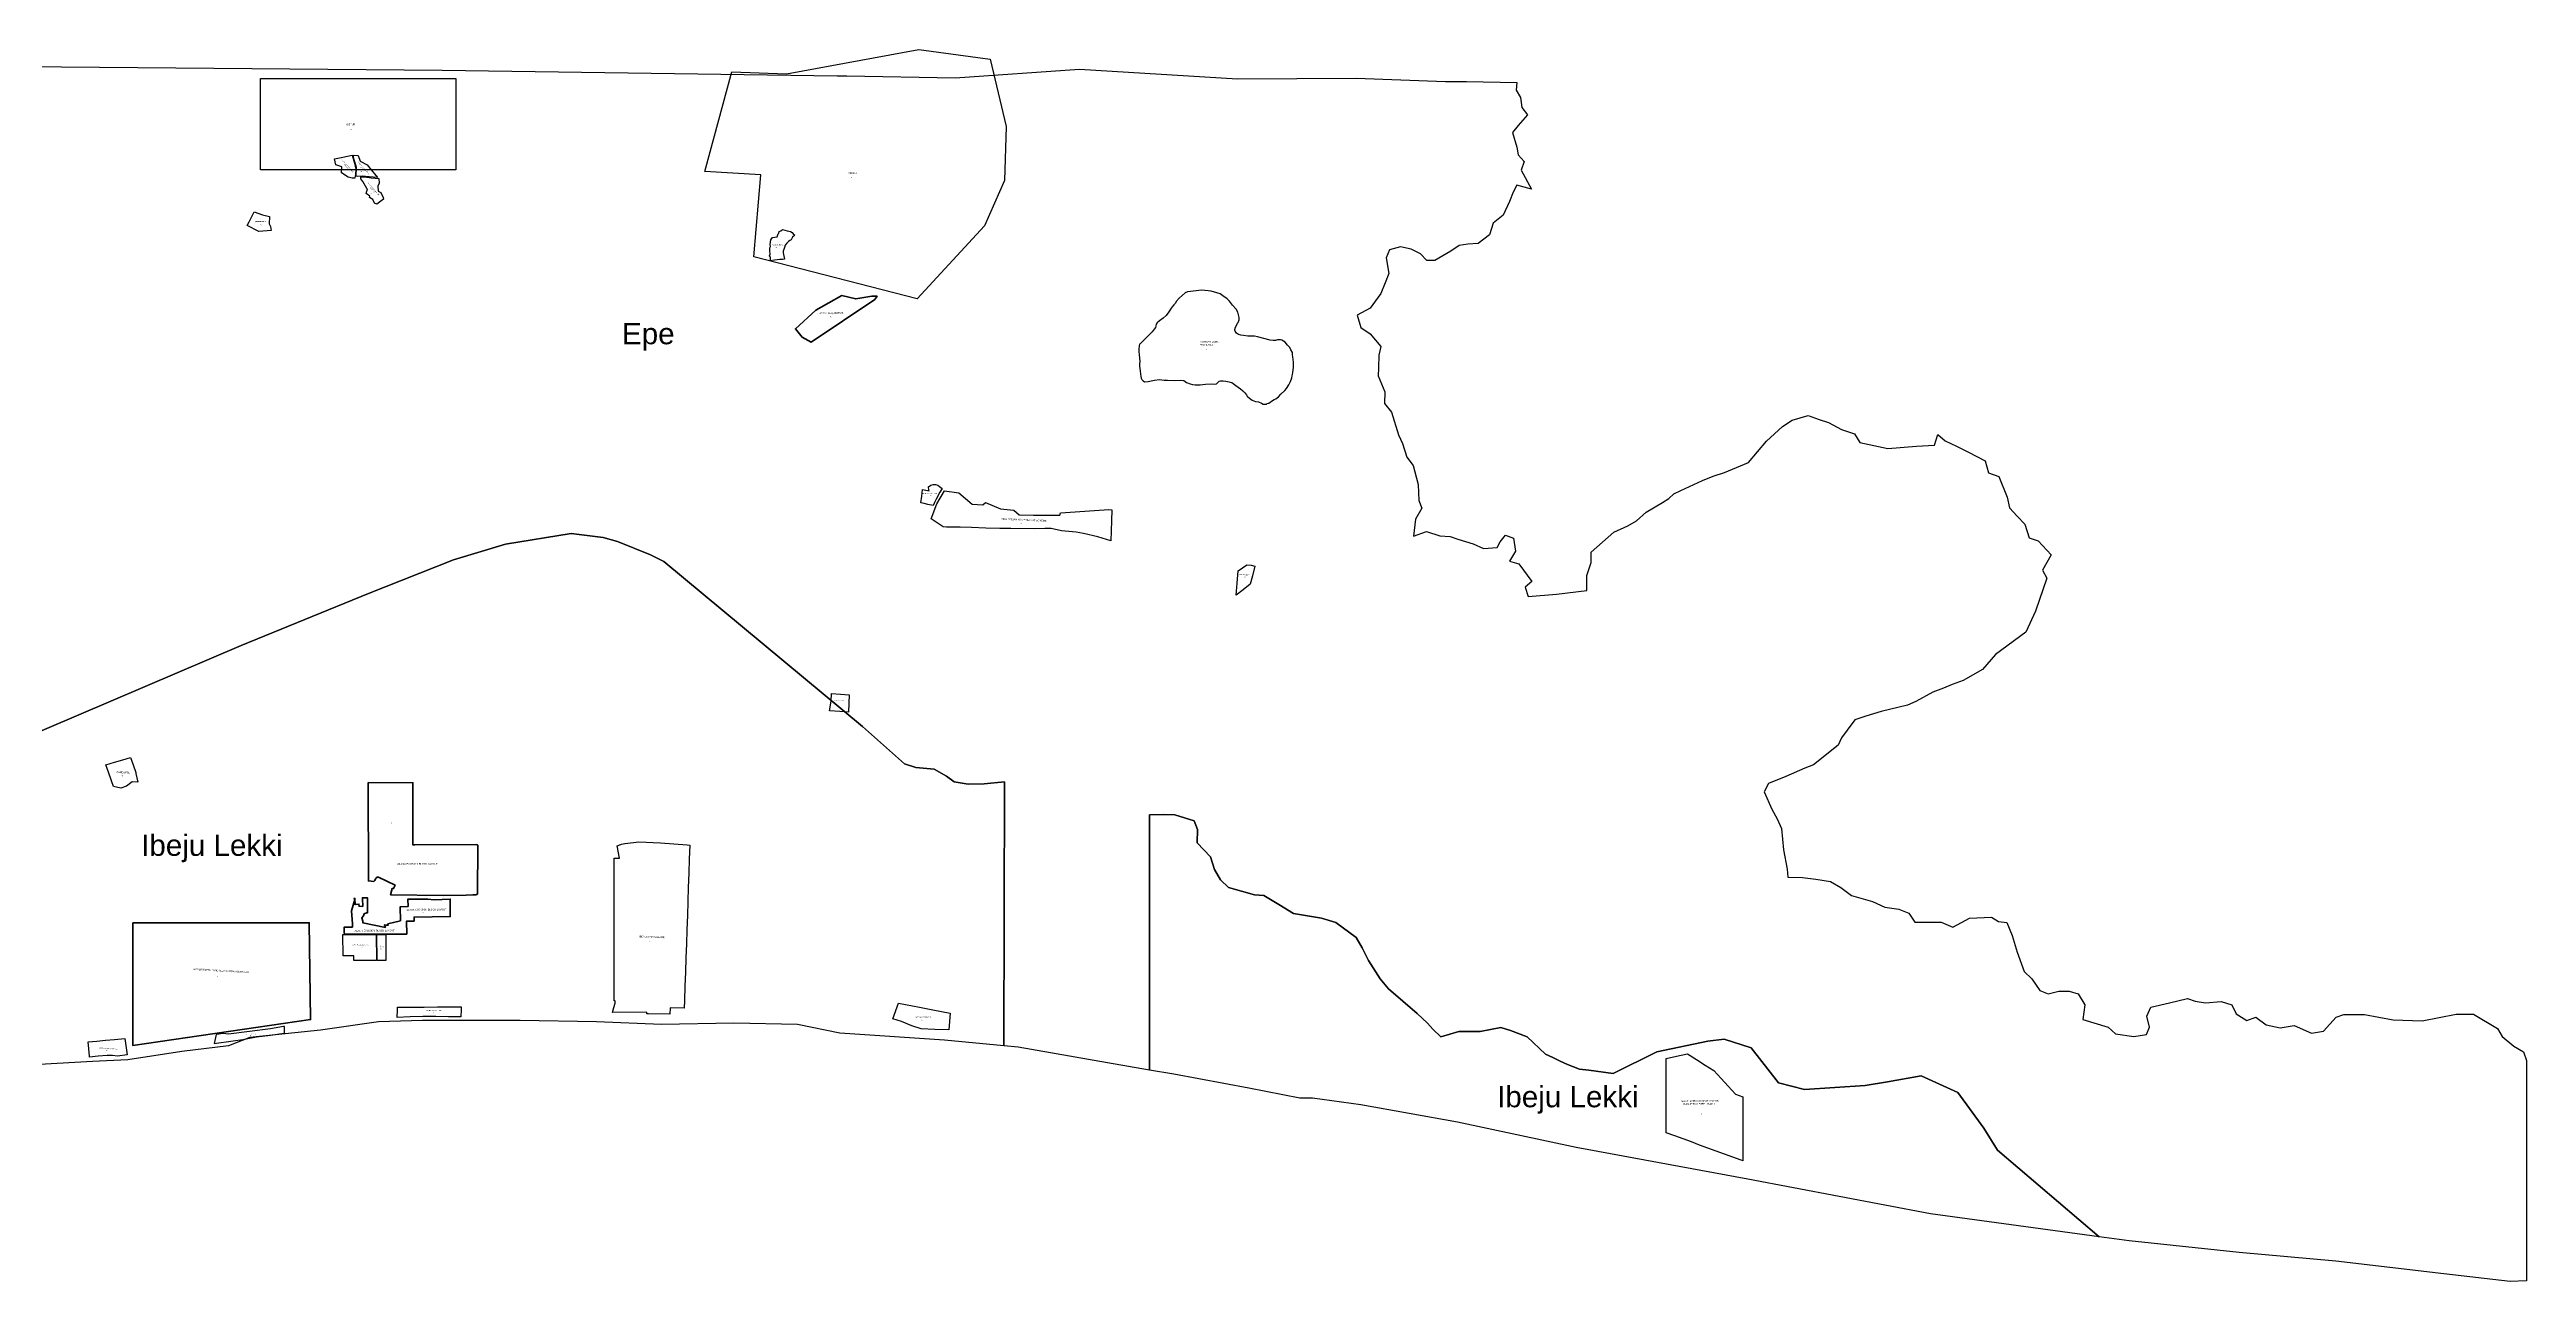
# Model space of a CAD drawing. Header units: metres. Extents: x 467589 to 649409, y 704371 to 740490.
# Drawn here: x 579238 to 649409, y 704371 to 739285 of the extents above; entities that cross this region are included whole.
import ezdxf

# ---------------------------------------------------------------- set-up
doc = ezdxf.new("R2010")
doc.units = ezdxf.units.M
doc.header["$MEASUREMENT"] = 0
for name, color, linetype in [('ACQ BOUNDARY', 1, 'Continuous'), ('ACQUISITION', 5, 'Continuous'), ('ethanol project', 7, 'Continuous'), ('GAZETTE', 98, 'Continuous'), ('INSTITUTION', 7, 'Continuous'), ('LGA_INEC_Clip6', 7, 'Continuous'), ('main plan', 7, 'Continuous'), ('pillar lines', 7, 'Continuous'), ('PLOT', 7, 'Continuous'), ('PLOT_TEXT', 7, 'Continuous'), ('REVOCATION', 80, 'Continuous'), ('TEXT', 6, 'Continuous'), ('TITLE', 3, 'Continuous'), ('VILLAGE EXCISION', 4, 'Continuous')]:
    doc.layers.add(name, color=color, linetype=linetype)

msp = doc.modelspace()

# ---------------------------------------------------------------- linework, layer by layer
at = {"color": 1}
for p, q in [((603293, 712258), (603293, 712258)), ((603293, 712258), (603293, 712258)), ((603668, 711616), (603668, 711616)), ((603668, 711616), (603668, 711616)), ((603668, 711616), (603668, 711616)), ((603668, 711616), (603668, 711616)), ((603684, 712181), (603684, 712181)), ((603684, 712181), (603684, 712181))]:
    msp.add_line(p, q, dxfattribs=at)
for points in [[(585219, 735874), (585219, 738464), (590751, 738464), (590751, 735873), (585219, 735873)], [(585461, 734341), (585496, 734270), (585521, 734156), (585171, 734128), (584837, 734297), (584892, 734404), (585033, 734681), (585270, 734597), (585473, 734556), (585461, 734341)], [(587550, 714204), (588495, 714202), (588498, 713471), (587862, 713471), (587862, 713603), (587553, 713603), (587550, 714204)], [(588513, 714201), (588763, 714201), (588761, 713472), (588516, 713471), (588513, 714201)], [(590890, 711869), (590538, 711875), (590179, 711876), (589811, 711876), (589450, 711869), (589091, 711851), (589096, 712074), (589098, 712146), (589489, 712147), (589849, 712149), (590229, 712150), (590579, 712151), (590899, 712152), (590897, 712079), (590890, 711869)]]:
    msp.add_lwpolyline(points, dxfattribs=at)
for points in [[(587906, 735748), (587889, 735642), (587814, 735641), (587697, 735672), (587506, 735786), (587523, 735956), (587351, 736018), (587315, 736187), (587550, 736234), (587814, 736287), (587873, 736065), (587920, 735890), (587906, 735748)], [(588099, 735698), (587970, 735688), (587926, 735696), (587930, 735949), (587871, 736155), (587840, 736287), (587978, 736286), (588038, 736125), (588239, 736019), (588315, 735926), (588526, 735657), (588294, 735678), (588099, 735698)], [(588568, 735628), (588574, 735498), (588538, 735412), (588545, 735269), (588626, 735231), (588692, 735090), (588701, 735041), (588508, 734898), (588444, 734929), (588394, 735037), (588305, 735095), (588308, 735125), (588212, 735203), (588244, 735336), (588223, 735348), (588110, 735545), (588058, 735619), (588060, 735679), (588231, 735663), (588347, 735647), (588568, 735628)], [(618428, 711523), (618653, 711303), (619163, 711454), (619765, 711454), (620354, 711568), (620624, 711483), (621101, 711302), (621622, 710809), (621829, 710714), (622035, 710619), (622242, 710523), (622584, 710385), (622845, 710362), (623538, 710264), (624769, 710879), (626219, 711180), (626684, 711235), (627449, 710989), (628215, 710004), (628954, 709813), (630676, 709922), (631308, 710031), (632263, 710196), (633302, 709731), (634040, 708719), (634423, 708090), (637307, 705635), (632522, 706285), (627354, 707270), (622486, 708172), (619122, 708883), (616388, 709375), (615022, 709565), (614659, 709565), (613216, 709846), (611091, 710247), (610399, 710364), (610399, 717596), (610797, 717606), (611121, 717593), (611661, 717422), (611760, 717182), (611750, 716798), (612127, 716410), (612244, 716045), (612414, 715753), (612639, 715532), (613377, 715329), (613637, 715305), (614060, 715052), (614483, 714799), (614878, 714734), (615274, 714668), (615679, 714540), (616254, 714119), (616425, 713826), (616604, 713472), (616937, 712949), (617170, 712666), (617979, 711963), (618275, 711690)]]:
    msp.add_lwpolyline(points, close=True, dxfattribs=at)
at = {"color": 5, "lineweight": 50}
msp.add_lwpolyline([(581598, 714537), (586598, 714537), (586635, 711794), (581594, 711063), (581598, 714537)], dxfattribs=at)
at = {"layer": 'ACQ BOUNDARY', "color": 5}
msp.add_lwpolyline([(611410, 732389), (611239, 732239), (611157, 732140), (611140, 732100), (611092, 732047), (611042, 731990), (611013, 731953), (610948, 731854), (610873, 731744), (610786, 731672), (610682, 731596), (610618, 731537), (610590, 731498), (610582, 731446), (610567, 731403), (610536, 731357), (610478, 731284), (610375, 731184), (610312, 731126), (610203, 731015), (610176, 730979), (610127, 730934), (610114, 730931), (610107, 730894), (610098, 730788), (610100, 730730), (610108, 730635), (610121, 730550), (610122, 730443), (610121, 730381), (610114, 730349), (610119, 730303), (610125, 730254), (610136, 730168), (610146, 730095), (610153, 730022), (610166, 729972), (610180, 729936), (610217, 729895), (610263, 729866), (610366, 729881), (610492, 729905), (610543, 729919), (610679, 729932), (610751, 729928), (610815, 729917), (610914, 729915), (611098, 729909), (611278, 729916), (611376, 729903), (611451, 729848), (611555, 729814), (611620, 729793), (611696, 729784), (611840, 729786), (611989, 729799), (612156, 729813), (612255, 729803), (612297, 729815), (612378, 729886), (612407, 729898), (612483, 729900), (612561, 729883), (612659, 729869), (612728, 729849), (612845, 729767), (612980, 729667), (613048, 729609), (613102, 729555), (613146, 729496), (613171, 729462), (613230, 729407), (613310, 729343), (613402, 729310), (613484, 729299), (613569, 729266), (613621, 729232), (613714, 729234), (613732, 729257), (613776, 729266), (613881, 729336), (613932, 729363), (613976, 729384), (614051, 729443), (614123, 729514), (614230, 729618), (614283, 729678), (614350, 729782), (614397, 729878), (614434, 729976), (614441, 730036), (614453, 730071), (614462, 730130), (614471, 730201), (614477, 730285), (614477, 730425), (614463, 730577), (614453, 730632), (614447, 730703), (614408, 730771), (614373, 730838), (614312, 730909), (614239, 730990), (614148, 731050), (614114, 731062), (614022, 731060), (613969, 731042), (613903, 731038), (613823, 731045), (613636, 731092), (613463, 731138), (613377, 731157), (613188, 731166), (613062, 731179), (612983, 731188), (612924, 731204), (612860, 731250), (612823, 731303), (612816, 731330), (612817, 731354), (612837, 731420), (612871, 731486), (612890, 731529), (612912, 731553), (612940, 731623), (612942, 731695), (612926, 731762), (612898, 731838), (612853, 731930), (612755, 732041), (612663, 732149), (612597, 732215), (612474, 732309), (612402, 732360), (612306, 732393), (612145, 732438), (611881, 732462), (611475, 732418), (611410, 732389)], dxfattribs=at)
at = {"layer": 'ACQUISITION', "color": 5}
for points in [[(604590, 726775, 0), (605002, 726717, 0), (605374, 726401, 0), (605678, 726379, 0), (605753, 726448, 0), (606178, 726265, 0), (606552, 726227, 0), (606703, 726097, 0), (606712, 726094, 0), (607111, 726093, 0), (607432, 726093, 0), (607818, 726093, 0), (607861, 726093, 0), (607880, 726150, 0), (608566, 726201, 0), (609252, 726251, 0), (609335, 726243, 0), (609325, 725925, 0), (609308, 725364, 0), (608938, 725478, 0), (608532, 725571, 0), (608325, 725606, 0), (607905, 725649, 0), (607613, 725709, 0), (607432, 725710, 0), (607152, 725705, 0), (606476, 725708, 0), (606160, 725709, 0), (605759, 725723, 0), (605359, 725737, 0), (605039, 725748, 0), (604647, 725750, 0), (604550, 725756, 0), (604213, 725984, 0), (604377, 726405, 0), (604590, 726775, 0)], [(595235, 712322, 0), (595237, 716369, 0), (595389, 716369, 0), (595321, 716721, 0), (595374, 716732, 0), (595374, 716732, 0), (595384, 716746, 0), (595423, 716756, 0), (595446, 716761, 0), (595540, 716785, 0), (595545, 716785, 0), (595932, 716827, 0), (596545, 716805, 0), (597302, 716745, 0), (597375, 716739, 0), (597361, 716340, 0), (597347, 715940, 0), (597334, 715540, 0), (597320, 715140, 0), (597307, 714741, 0), (597293, 714341, 0), (597279, 713941, 0), (597266, 713541, 0), (597252, 713141, 0), (597239, 712742, 0), (597225, 712337, 0), (597217, 712121, 0), (596824, 712124, 0), (596814, 711951, 0), (596207, 711960, 0), (596162, 711960, 0), (596162, 712005, 0), (595190, 711997, 0), (595223, 712137, 0), (595223, 712137, 0), (595260, 712257, 0), (595267, 712322, 0), (595235, 712322, 0)]]:
    msp.add_polyline3d(points, dxfattribs=at)
at = {"layer": 'ethanol project', "color": 5, "lineweight": 70}
msp.add_lwpolyline([(601685, 732312), (602080, 732218), (602531, 732293), (602682, 732293), (602622, 732202), (600817, 730992), (600556, 731129), (600368, 731373), (600951, 731899), (601685, 732312)], dxfattribs=at)
at = {"layer": 'GAZETTE', "color": 1}
for points in [[(600000, 734183), (600131, 734151), (600181, 734140), (600228, 734124), (600272, 734101), (600306, 734061), (600356, 734021), (600290, 733967), (600248, 733891), (600206, 733868), (600172, 733840), (600122, 733793), (600079, 733740), (600057, 733676), (600026, 733572), (600021, 733523), (600056, 733343), (600047, 733344), (600005, 733335), (599932, 733338), (599776, 733319), (599655, 733295), (599661, 733333), (599664, 733398), (599636, 733437), (599656, 733489), (599646, 733582), (599646, 733664), (599660, 733704), (599652, 733763), (599674, 733894), (599721, 733955), (599855, 733976), (599881, 734060), (599903, 734078), (599907, 734130), (599951, 734147), (600000, 734183)], [(604528, 726844), (604464, 726738), (604354, 726538), (604310, 726449), (604267, 726361), (604122, 726394), (604016, 726418), (603926, 726440), (603947, 726628), (603970, 726818), (604155, 726777), (604153, 726800), (604136, 726896), (604208, 726941), (604272, 726956), (604334, 726958), (604405, 726940), (604448, 726904), (604529, 726844)], [(601891, 720998), (601883, 720764), (601872, 720501), (601748, 720515), (601625, 720528), (601338, 720541), (601386, 720817), (601393, 721037), (601645, 721018), (601891, 720998)], [(603293, 712258), (603880, 712143), (604259, 712069), (604754, 711972), (604717, 711504), (604316, 711512), (603933, 711532), (603668, 711616), (603372, 711742), (603126, 711819), (603293, 712258)], [(585899, 711597), (585866, 711595), (585497, 711531), (584309, 711384), (584155, 711396), (584030, 711382), (583955, 711374), (583901, 711115), (584439, 711194), (584717, 711231), (585104, 711302), (585500, 711353), (585882, 711412), (585899, 711417), (585899, 711597)]]:
    msp.add_lwpolyline(points, dxfattribs=at)
at = {"layer": 'INSTITUTION', "color": 5}
msp.add_polyline3d([(595235, 712322, 0), (595237, 716369, 0), (595389, 716369, 0), (595321, 716721, 0), (595374, 716732, 0), (595374, 716732, 0), (595384, 716746, 0), (595423, 716756, 0), (595446, 716761, 0), (595540, 716785, 0), (595545, 716785, 0), (595932, 716827, 0), (596545, 716805, 0), (597302, 716745, 0), (597375, 716739, 0), (597361, 716340, 0), (597347, 715940, 0), (597334, 715540, 0), (597320, 715140, 0), (597307, 714741, 0), (597293, 714341, 0), (597279, 713941, 0), (597266, 713541, 0), (597252, 713141, 0), (597239, 712742, 0), (597225, 712337, 0), (597217, 712121, 0), (596824, 712124, 0), (596814, 711951, 0), (596207, 711960, 0), (596162, 711960, 0), (596162, 712005, 0), (595190, 711997, 0), (595223, 712137, 0), (595223, 712137, 0), (595260, 712257, 0), (595267, 712322, 0), (595235, 712322, 0)], dxfattribs=at)
at = {"layer": 'LGA_INEC_Clip6', "color": 1}
for points in [[(578501, 738800), (590357, 738698), (601547, 738543), (601822, 738539), (604899, 738486), (608416, 738732), (612890, 738459), (616252, 738469), (618786, 738383), (619378, 738375), (620807, 738355), (620786, 738131), (620909, 737927), (620949, 737642), (621112, 737438), (620847, 737133), (620684, 736929), (620807, 736522), (620847, 736298), (621010, 736114), (620929, 735870), (621220, 735325), (620807, 735442), (620705, 735238), (620603, 734974), (620420, 734587), (620135, 734363), (620033, 734037), (619707, 733792), (619422, 733772), (619177, 733731), (618941, 733573), (618485, 733304), (618261, 733304), (618073, 733491), (617813, 733629), (617507, 733691), (617202, 733609), (617100, 733385), (617181, 732937), (617079, 732672), (616957, 732367), (616652, 731959), (616285, 731756), (616387, 731409), (616652, 731226), (616952, 730865), (616896, 730622), (616886, 730267), (616880, 730035), (617067, 729587), (617059, 729251), (617253, 729012), (617458, 728369), (617564, 728117), (617688, 727733), (617874, 727499), (618007, 726962), (618028, 726505), (618113, 726285), (617935, 725971), (617879, 725496), (618243, 725624), (618628, 725500), (618920, 725485), (619136, 725411), (619570, 725276), (619864, 725142), (620249, 725168), (620333, 725332), (620490, 725523), (620714, 725433), (620772, 725067), (620601, 724787), (620861, 724712), (621235, 724210), (621039, 724051), (621131, 723786), (621931, 723850), (622792, 723956), (622792, 724378), (622915, 724747), (622915, 725043), (623555, 725609), (623949, 725782), (624195, 725929), (624466, 726176), (624929, 726443), (625113, 726564), (625254, 726690), (625451, 726792), (626062, 727067), (626365, 727196), (626687, 727299), (627366, 727580), (627880, 728182), (628332, 728606), (628610, 728781), (629063, 728912), (629372, 728800), (629638, 728712), (630008, 728515), (630377, 728392), (630525, 728146), (631313, 727974), (632126, 728048), (632643, 728072), (632729, 728372), (632938, 728195), (633259, 728048), (633603, 727875), (634071, 727629), (634170, 727284), (634465, 727186), (634695, 726600), (634761, 726299), (634984, 726061), (635199, 725832), (635323, 725448), (635574, 725363), (635943, 724969), (635697, 724526), (635820, 724304), (635500, 723368), (635229, 722777), (634367, 722137), (634003, 721713), (633447, 721400), (633141, 721288), (632898, 721187), (632591, 721075), (632114, 720809), (631871, 720707), (631124, 720527), (630691, 720395), (630385, 720284), (630169, 719995), (630006, 719778), (629907, 719571), (629213, 719016), (628970, 718914), (628428, 718686), (627939, 718481), (627813, 718244), (628034, 717756), (628185, 717487), (628301, 717204), (628365, 716605), (628468, 716058), (628481, 715827), (628900, 715817), (629279, 715770), (629689, 715707), (629988, 715533), (630288, 715313), (630886, 715139), (631233, 714982), (631627, 714919), (631911, 714808), (632084, 714556), (632825, 714556), (633156, 714414), (633408, 714540), (633634, 714665), (634251, 714697), (634449, 714572), (634685, 714540), (634843, 714178), (634977, 713705), (635182, 713153), (635398, 712948), (635623, 712617), (635859, 712523), (636159, 712602), (636458, 712602), (636711, 712523), (636900, 712208), (636842, 711796), (637562, 711577), (637767, 711388), (638287, 711309), (638649, 711372), (638726, 711579), (638657, 711892), (638768, 712145), (639297, 712269), (639811, 712391), (640021, 712318), (640320, 712271), (640761, 712302), (641061, 712208), (641187, 711955), (641487, 711766), (641739, 711861), (642038, 711640), (642432, 711561), (642826, 711624), (643315, 711404), (643662, 711467), (644017, 711866), (644237, 711940), (644820, 711940), (645635, 711782), (646456, 711755), (647413, 711946), (647905, 711946), (648589, 711536), (648725, 711317), (649054, 711043), (649327, 710879), (649409, 710633), (649409, 709978), (649409, 709279), (649409, 706454), (649409, 705091), (649409, 704393), (648944, 704371), (647068, 704589), (644008, 704945), (641273, 705191), (638156, 705519), (637307, 705635), (634423, 708090), (634040, 708719), (633302, 709731), (632263, 710196), (631308, 710031), (630676, 709922), (628954, 709813), (628215, 710004), (627449, 710989), (626684, 711235), (626219, 711180), (624769, 710879), (623538, 710264), (622845, 710362), (622584, 710385), (622242, 710523), (622035, 710619), (621829, 710714), (621622, 710809), (621101, 711302), (620624, 711483), (620354, 711568), (619765, 711454), (619163, 711454), (618653, 711303), (618428, 711523), (618275, 711690), (617979, 711963), (617170, 712666), (616937, 712949), (616604, 713472), (616425, 713826), (616254, 714119), (615679, 714540), (615274, 714668), (614878, 714734), (614483, 714799), (614060, 715052), (613637, 715305), (613377, 715329), (612639, 715532), (612414, 715753), (612244, 716045), (612127, 716410), (611750, 716798), (611760, 717182), (611661, 717422), (611121, 717593), (610797, 717606), (610399, 717596), (610399, 710364), (609206, 710567), (606680, 711008), (606270, 711048), (606296, 718532), (605714, 718471), (605264, 718465), (604868, 718530), (604652, 718688), (604302, 718889), (603780, 718935), (603456, 719037), (602267, 720099), (596643, 724772), (596260, 724963), (595330, 725346), (594920, 725455), (594018, 725565), (592158, 725264), (590681, 724826), (588275, 723869), (584665, 722393), (573644, 717689)], [(573644, 717689), (584665, 722393), (588275, 723869), (590681, 724826), (592158, 725264), (594018, 725565), (594920, 725455), (595330, 725346), (596260, 724963), (596643, 724772), (602267, 720099), (603456, 719037), (603780, 718935), (604302, 718889), (604652, 718688), (604868, 718530), (605264, 718465), (605714, 718471), (606296, 718532), (606270, 711048), (604595, 711209), (601628, 711409), (600425, 711650), (598621, 711690), (596576, 711650), (594732, 711730), (592567, 711770), (591003, 711770), (589800, 711770), (588557, 711730), (586913, 711489), (584909, 711289), (584307, 711048), (582984, 710888), (581460, 710648), (580458, 710607), (577611, 710447)]]:
    msp.add_lwpolyline(points, dxfattribs=at)
at = {"layer": 'pillar lines', "color": 1, "lineweight": 50}
msp.add_lwpolyline([(588269, 718511), (588270, 715721), (588428, 715710), (588431, 715720), (588450, 715736), (588473, 715785), (588491, 715799), (588514, 715827), (588553, 715829), (589029, 715606), (588983, 715506), (588948, 715510), (588900, 715330), (590396, 715309), (591042, 715315), (591227, 715324), (591316, 715333), (591337, 715338), (591337, 715338), (591337, 715338), (591350, 715342), (591360, 715350), (591364, 715358), (591366, 715368), (591369, 716719), (591367, 716733), (591358, 716744), (591348, 716749), (591339, 716751), (589590, 716741), (589532, 716741), (589532, 718507), (588269, 718511)], close=True, dxfattribs=at)
msp.add_lwpolyline([(587815, 714630), (587796, 714874), (587884, 715194), (587868, 715228), (587890, 715228), (587890, 715220), (587892, 715051), (588003, 715065), (588003, 715058), (588006, 715003), (588112, 715001), (588103, 715221), (588102, 715246), (588245, 715246), (588245, 714814), (588216, 714814), (588152, 714794), (588129, 714735), (588083, 714674), (588114, 714585), (588115, 714533), (588753, 714407), (588723, 714475), (588773, 714468), (588827, 714468), (588826, 714505), (589177, 714596), (589173, 714990), (589394, 714999), (589393, 715210), (589951, 715210), (590139, 715189), (590590, 715207), (590590, 714968), (590590, 714714), (589567, 714697), (589567, 714586), (589354, 714586), (589360, 714218), (587609, 714218), (587604, 714219), (587597, 714222), (587591, 714229), (587589, 714238), (587588, 714415), (587818, 714416), (587817, 714547), (587815, 714593), (587815, 714630)], dxfattribs=at)
at = {"layer": 'PLOT', "color": 5}
msp.add_lwpolyline([(627212, 707790), (627160, 707809), (626925, 707895), (626690, 707981), (626455, 708066), (626221, 708152), (625986, 708238), (625751, 708324), (625516, 708410), (625281, 708496), (625037, 708585), (625037, 708834), (625037, 709084), (625037, 709384), (625037, 709684), (625037, 709934), (625037, 710184), (625037, 710434), (625037, 710694), (625330, 710758), (625638, 710825), (625892, 710665), (626146, 710505), (626390, 710351), (626591, 710128), (626793, 709906), (627000, 709677), (627212, 709600), (627212, 709300), (627212, 709000), (627212, 708695), (627212, 708395), (627212, 708095), (627212, 707790)], dxfattribs=at)
at = {"layer": 'PLOT_TEXT', "color": 5}
msp.add_polyline3d([(604590, 726775, 0), (605002, 726717, 0), (605374, 726401, 0), (605678, 726379, 0), (605753, 726448, 0), (606178, 726265, 0), (606552, 726227, 0), (606703, 726097, 0), (606712, 726094, 0), (607111, 726093, 0), (607432, 726093, 0), (607818, 726093, 0), (607861, 726093, 0), (607880, 726150, 0), (608566, 726201, 0), (609252, 726251, 0), (609335, 726243, 0), (609325, 725925, 0), (609308, 725364, 0), (608938, 725478, 0), (608532, 725571, 0), (608325, 725606, 0), (607905, 725649, 0), (607613, 725709, 0), (607432, 725710, 0), (607152, 725705, 0), (606476, 725708, 0), (606160, 725709, 0), (605759, 725723, 0), (605359, 725737, 0), (605039, 725748, 0), (604647, 725750, 0), (604550, 725756, 0), (604213, 725984, 0), (604377, 726405, 0), (604590, 726775, 0)], dxfattribs=at)
at = {"layer": 'REVOCATION', "color": 1}
msp.add_lwpolyline([(603869, 739285), (605888, 739016), (606341, 737106), (606291, 735575), (605721, 734287), (603821, 732217), (599189, 733406), (599391, 735734), (598598, 735779), (597806, 735825), (598564, 738652), (600117, 738593), (603869, 739285)], dxfattribs=at)
at = {"layer": 'VILLAGE EXCISION', "color": 1}
for points in [[(613283, 724667), (613382, 724640), (613318, 724369), (613252, 724135), (613053, 723977), (612853, 723818), (612883, 724166), (612912, 724514), (613156, 724678), (613283, 724667)], [(580992, 718561), (580984, 718590), (580910, 718802), (580836, 719015), (581075, 719086), (581313, 719154), (581536, 719223), (581609, 719010), (581681, 718796), (581687, 718767), (581741, 718526), (581580, 718531), (581420, 718404), (581261, 718349), (581052, 718398), (580992, 718561)], [(580370, 710724), (580367, 710754), (580348, 710963), (580329, 711167), (580579, 711184), (580828, 711207), (581077, 711229), (581367, 711256), (581398, 711058), (581428, 710861), (581439, 710793), (581167, 710761), (581019, 710774), (580867, 710777), (580616, 710756), (580370, 710724)]]:
    msp.add_lwpolyline(points, dxfattribs=at)

# ---------------------------------------------------------------- texts
at = {"color": 0, "attachment_point": 1}
for s, insert, char_height, width in [('{\\fVerdana|b0|i0|c0|p34;39}', (587752, 737033), 25, 180.11), ('{\\fVerdana|b0|i0|c0|p34;35}', (587612, 735903), 25, 180.11), ('{\\fVerdana|b0|i0|c0|p34;36}', (588051, 735838), 25, 180.11), ('{\\fVerdana|b0|i0|c0|p34;38}', (601941, 735676), 25, 180.11), ('{\\fVerdana|b0|i0|c0|p34;37}', (588329, 735217), 25, 180.11), ('{\\fVerdana|b0|i0|c0|p34;38}', (585195, 734326), 25, 180.11), ('{\\fVerdana|b0|i0|c0|p34;MOLAJOYE VILLAGE}', (599699, 733764), 25, 750.47), ('{\\fVerdana|b0|i0|c0|p34;29}', (599809, 733688), 25, 180.11), ('{\\fVerdana|b0|i0|c0|p34;30}', (601345, 731724), 25, 180.11), ('{\\fVerdana|b0|i0|c0|p34;31}', (612007, 730794), 25, 180.11), ('{\\fVerdana|b0|i0|c0|p34;OKUN ORISUN VILLAGE}', (603974, 726713), 25, 480.78), ('{\\fVerdana|b0|i0|c0|p34;32}', (604182, 726659), 25, 180.11), ('{\\fVerdana|b0|i0|c0|p34;33}', (606744, 725866), 25, 180.11), ('{\\fVerdana|b0|i0|c0|p34;34}', (613075, 724350), 25, 180.11), ('\\pt740;LAMIJA NLA VILLAGE', (601482, 720848), 20, 474.12), ('{\\fVerdana|b0|i0|c0|p34;46}', (581266, 718713), 25, 180.11), ('{\\fVerdana|b0|i0|c0|p34;47}', (588907, 717370), 15, 180.11), ('{\\fVerdana|b0|i0|c0|p34;48}', (589796, 714834), 25, 180.11), ('{\\fVerdana|b0|i0|c0|p34;49}', (588065, 713849), 25, 180.11), ('{\\fVerdana|b0|i0|c0|p34;50}', (588608, 713799), 25, 180.11), ('{\\fVerdana|b0|i0|c0|p34;41}', (596208, 714020), 25, 180.11), ('{\\fVerdana|b0|i0|c0|p34;45}', (583990, 713032), 25, 180.11), ('{\\fVerdana|b0|i0|c0|p34;IGANDO ORIDU VILLAGE}', (589922, 712060), 25, 1723.17), ('{\\fVerdana|b0|i0|c0|p34;43}', (590079, 711997), 25, 180.11), ('{\\fVerdana|b0|i0|c0|p34;42}', (603936, 711793), 25, 180.11), ('{\\fVerdana|b0|i0|c0|p34;44}', (580847, 710928), 25, 180.11), ('{\\fVerdana|b0|i0|c0|p34;SOLU ORUNMIJA}', (584799, 711398), 25, 1723.17), ('{\\fVerdana|b0|i0|c0|p34;40}', (584907, 711357), 25, 180.11), ('{\\fVerdana|b0|i0|c0|p34;51}', (626022, 709122), 25, 180.11)]:
    msp.add_mtext(s, dxfattribs=dict(at, insert=insert, char_height=char_height, width=width))
at = {"color": 1}
for s, insert, char_height, width, attachment_point in [('{\\fVerdana|b1|i0|c0|p34;\\C0;AJEBO PERCEL A}', (585053, 734423), 25, 4309.59, 1), ('{\\fVerdana|b0|i0|c186|p34;\\C0;ALAUN VILLAGE EXICISION\\P            }', (588045, 713926), 25, 534.32, 2), ('{\\fVerdana|b0|i0|c186|p34;\\C0;ATORISHE VILLAGE EXICISION\\P\\C1;\\P            }', (588643, 713883), 15, 215.44, 2), ('{\\fVerdana|b0|i0|c0|p34;\\C0;AKODO VILLAGE PERCEL B}', (603757, 711873), 25, 520.62, 1)]:
    msp.add_mtext(s, dxfattribs=dict(at, insert=insert, char_height=char_height, width=width, attachment_point=attachment_point))
at = {"char_height": 600, "width": 9843.51, "attachment_point": 1}
for s, insert in [('{\\fArial|b0|i0|c0|p34;Epe}', (595455, 731532)), ('{\\fArial|b0|i0|c0|p34;Ibeju Lekki}', (581833, 717033)), ('{\\fArial|b0|i0|c0|p34;Ibeju Lekki}', (620248, 709908))]:
    msp.add_mtext(s, dxfattribs=dict(at, insert=insert))
at = {"layer": 'main plan', "color": 0, "attachment_point": 2}
for s, insert, char_height, width, rotation in [('{\\fArial|b0|i0|c0|p34;OKO ORISAN WATERFRONT SCHEME}', (606847, 725980), 50, 2955.67, 357.57618), ('{\\fArial|b0|i0|c0|p34;OFIN-NLA VILLAGE}', (613097, 724413), 25, 2955.67, 357.57618), ('{\\fArial|b0|i0|c0|p34;AGBEGEDE}', (581329, 718824), 50, 2416.13, 356.63718), ('{\\fVerdana|b0|i0|c0|p34;IBEREKODO SCHEME}', (596299, 714160), 50, 2416.13, 358.36573), ('{\\fArial|b0|i0|c0|p34;GOVERNMENT LAND ALLOCATION IWEREKUN}', (584096, 713204), 50, 2416.13, 356.63718), ('{\\fArial|b0|i0|c0|p34;IWEREKUN TOWN (PERCEL B)}', (580913, 710983), 25, 2416.13, 356.63718)]:
    msp.add_mtext(s, dxfattribs=dict(at, insert=insert, char_height=char_height, width=width, rotation=rotation))
at = {"layer": 'TEXT', "color": 5}
for s, insert, char_height, width, attachment_point, rotation in [('{\\fVerdana|b0|i0|c0|p34;\\C0;IBEFUN}', (587648, 737188), 50, 990.14, 1, 0.77611), ('{\\fVerdana|b0|i0|c0|p34;\\C0;ITOIKIN TOWNSHI EXCISION\\P (PERCEL A)}', (587690, 735997), 25, 990.14, 2, 311.92863), ('{\\fVerdana|b0|i0|c0|p34;\\C0;ITOIKIN TOWNSHI EXCISION\\P (PERCEL B)}', (588137, 735941), 25, 990.14, 2, 311.92863), ('{\\fVerdana|b0|i0|c0|p34;\\C0;ITOIKIN TOWNSHI EXCISION\\P (PERCEL B)}', (588424, 735342), 25, 990.14, 2, 311.92863), ('{\\fVerdana|b0|i0|c0|p34;\\C0;IGBODU}', (601839, 735803), 50, 990.14, 1, 0.77611), ('{\\fVerdana|b0|i0|c0|p34;\\C0;AGRIC ACQUISITION}', (601048, 731836), 50, 990.14, 1, 0.77611), ('{\\fVerdana|b0|i0|c0|p34;\\C0;MILITARY ZONE\\PED/C43/SD}', (611829, 731022), 50, 606.54, 1, 0.77611)]:
    msp.add_mtext(s, dxfattribs=dict(at, insert=insert, char_height=char_height, width=width, attachment_point=attachment_point, rotation=rotation))
at = {"layer": 'TEXT', "color": 1, "char_height": 50, "width": 1435.7, "attachment_point": 1, "rotation": 0.16092}
for s, insert in [('{\\fVerdana|b0|i0|c0|p34;\\C0;ONOSA EXCISION BLOCK LAYOUT}', (589081, 716228)), ('{\\fVerdana|b0|i0|c0|p34;\\C0;ALAUN EXCISION BLOCK LAYOUT}', (589349, 714931)), ('{\\fVerdana Pro|b0|i0|c0|p34;\\C0;ALAUN EXCISION BLOCK LAYOUT}', (587880, 714336))]:
    msp.add_mtext(s, dxfattribs=dict(at, insert=insert))
at = {"layer": 'TITLE', "color": 5, "insert": (625971, 709512), "char_height": 50, "width": 1542.13, "attachment_point": 2, "rotation": 0.4638}
msp.add_mtext('{\\fVerdana|b0|i0|c0|p34;\\C0;  GOVT. LAND ALLOCATION FOR\\PINDUSTRIAL STEEL PLANT}', dxfattribs=at)

doc.saveas('drawing.dxf')
